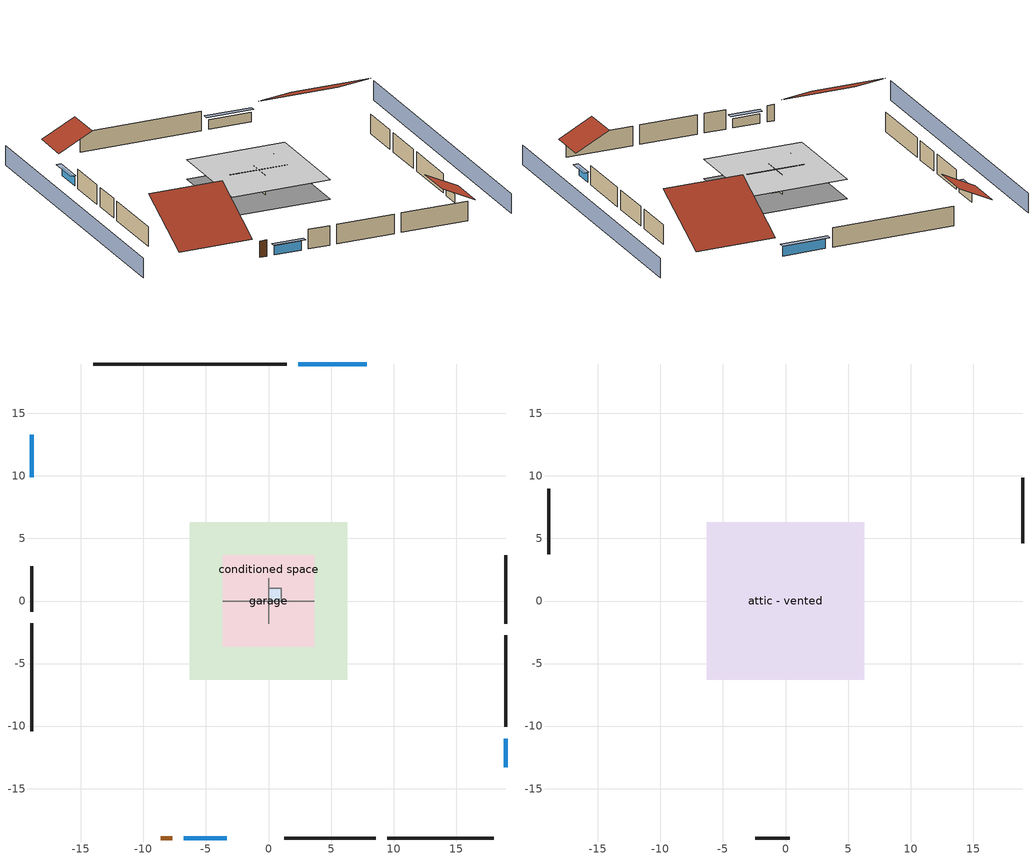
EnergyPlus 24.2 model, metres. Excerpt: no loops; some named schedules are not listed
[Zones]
conditioned space
 floor foundation (Slab2 construction): -6.28,-6.28 -6.28,6.28 6.28,6.28 6.28,-6.28 z0
 wall outside (AdiabaticWallConstruction 1): -8.63,-18.94 -7.71,-18.94 z0:2.03
 wall outside (AdiabaticWallConstruction): 7.86,18.94 2.4,18.94 z0:1.22; 18.94,-13.28 18.94,-10.99 z0:1.04; -6.78,-18.94 -3.34,-18.94 z0:1.16; -18.94,13.28 -18.94,9.9 z0:1.1
 wall outside (Wall3 construction): 1.47,18.94 -14.02,18.94 z0:2.44
 wall outside (Wall4 construction): 18.94,-1.82 18.94,3.67 z0:2.44
 wall outside (Wall7 construction): 9.5,-18.94 18.02,-18.94 z0:2.44
 wall outside (Wall8 construction): -18.94,-1.8 -18.94,-10.4 z0:2.44
 wall to garage (Wall5 construction): -3.66,0 3.66,0 z0:2.44
 wall to garage (Wall6 construction): 0,-1.83 0,1.83 z0:2.44
 window (WindowConstruction): 7.86,18.94 2.4,18.94 z0:1.22
 window (WindowConstruction 1): 18.94,-13.28 18.94,-10.99 z0:1.04
 window (WindowConstruction 2): -6.78,-18.94 -3.34,-18.94 z0:1.16
 window (WindowConstruction 3): -18.94,13.28 -18.94,9.9 z0:1.1
 door (Door): -8.63,-18.94 -7.71,-18.94 z0:2.03
furnace airloop ret air zone
 floor adiabatic (AdiabaticConst): 0,0 0,1 1,1 1,0 z0
 wall adiabatic (AdiabaticConst): 0,1 0,0 1,0 1,1 0,1 z0:1
 ceiling adiabatic (AdiabaticConst): 1,0 1,1 0,1 0,0 z1
garage
 floor foundation (Slab1 construction): -3.66,-3.66 -3.66,3.66 3.66,3.66 3.66,-3.66 z0
 wall outside (Wall1 construction): 18.94,-10.06 18.94,-2.75 z0:2.44
 wall outside (Wall12 construction): -18.94,2.79 -18.94,-0.87 z0:2.44
 wall outside (Wall2 construction): 1.26,-18.94 8.58,-18.94 z0:2.44
attic - vented
 floor to garage (Floor1 construction): -3.66,-3.66 -3.66,3.66 3.66,3.66 3.66,-3.66 z2.44
 floor to conditioned space (Floor2 construction Reversed): -6.28,-6.28 -6.28,6.28 6.28,6.28 6.28,-6.28 z2.44
 wall outside (Wall10 construction): -18.94,8.97 -18.94,3.72 z0:2.44
 wall outside (Wall11 construction): -2.41,-18.94 0.33,-18.94 z0:2.44
 wall outside (Wall9 construction): 18.94,4.6 18.94,9.86 z0:2.44
 roof outside (Roof1 construction): 8.79,18.94,2.44 8.79,9.86,6.98 18.94,9.86,6.98 18.94,18.94,2.44
 roof outside (Roof2 construction): 18.94,-14.21,2.44 14.71,-14.21,4.56 14.71,-18.94,4.56 18.94,-18.94,2.44
 roof outside (Roof3 construction): -18.94,14.21,2.44 -14.71,14.21,4.56 -14.71,18.94,4.56 -18.94,18.94,2.44
 roof outside (Roof4 construction): -9.55,-18.94,2.44 -9.55,-10.55,6.64 -18.94,-10.55,6.64 -18.94,-18.94,2.44
shading: -23.52,18.94 -23.52,-18.94 / 23.52,-18.94 23.52,18.94 z0:2.44; 2.09,18.94 8.16,18.94 8.16,19.55 2.09,19.55 z1.52; 18.94,-10.69 18.94,-13.58 19.55,-13.58 19.55,-10.69 z1.34; -3.04,-18.94 -7.09,-18.94 -7.09,-19.55 -3.04,-19.55 z1.46; -18.94,9.6 -18.94,13.58 -19.55,13.58 -19.55,9.6 z1.4
[Building]
Building 1: Terrain=Suburbs
[Site:Location]
Portland Intl Arpt_OR: Latitude {deg}=45.59; Longitude {deg}=-122.6; Time Zone {hr}=-8; Elevation {m}=33; Keep Site Location Information=Yes
[Site:GroundTemperature:Shallow]
10.2558, 8.96328, 8.85977, 9.47314, 11.9355, 14.3863, 16.5111, 17.8571, 17.9714, 16.8767, 14.8061, 12.4304
[Site:WaterMainsTemperature]
Calculation Method=Schedule; Temperature Schedule=mains temperature schedule
[Material] Roughness=Rough; Thermal Absorptance=0.9
Name | Thickness {m} | Conductivity {W/m-K} | Density {kg/m3} | Specific Heat {J/kg-K} | Solar Absorptance | Visible Absorptance
asphalt or fiberglass shingles | 0.00635 | 0.162714 | 1121.4 | 1465.45 | 0.85 | 0.85
ceiling loosefill ins | 0.0846667 | 0.0480833 | 16.02 | 1046.75 | 0.7 | 0.7
ceiling stud and cavity | 0.1397 | 1.39189 | 65.682 | 1177.47 | 0.7 | 0.7
ceiling stud and cavity 1 | 0.1397 | 0.0920385 | 65.682 | 1177.47 | 0.7 | 0.7
concrete 4.0 in. | 0.1016 | 1.803125 | 2242.8 | 837.4 | 0.7 | 0.7
door material | 0.04445 | 0.0612267 | 512.64 | 1214.23 | 0.7 | 0.7
floor covering | 0.0127 | 0.0450781 | 54.468 | 1339.84 | 0.9 | 0.9
furniture material conditioned space 1; furniture material garage 1 | 0.1524 | 0.115458 | 640.8 | 1214.23 | 0.6 | 0.6
gypsum board | 0.0127 | 0.160291 | 801 | 837.4 | 0.6 | 0.6
osb sheathing 0.5 in. | 0.0127 | 0.115458 | 512.64 | 1214.23 | 0.6 | 0.6
osb sheathing 0.5 in. 1; osb sheathing 0.5 in. 2; osb sheathing 0.5 in. 3 | 0.0127 | 0.115458 | 512.64 | 1214.23 | 0.7 | 0.7
roof rigid ins | 0.00281632 | 0.029427 | 32.04 | 1214.23 | 0.7 | 0.7
wall rigid ins | 0.512978 | 0.029427 | 32.04 | 1214.23 | 0.7 | 0.7
wall stud and cavity | 0.1397 | 0.727959 | 139.0536 | 1170.24 | 0.6 | 0.6
wall stud and cavity 1 | 0.1397 | 0.550994 | 139.0536 | 1170.24 | 0.7 | 0.7
wall stud and cavity 2 | 0.1397 | 0.335416 | 139.0536 | 1170.24 | 0.7 | 0.7
wall stud and cavity 3 | 0.0889 | 0.380278 | 52.3479 | 1209.89 | 0.7 | 0.7
wall stud and cavity 4 | 0.0889 | 0.391764 | 83.0341 | 1211.67 | 0.7 | 0.7
wood siding | 0.0254 | 0.102417 | 544.68 | 1172.36 | 0.85 | 0.85
wood siding 1; wood siding 2 | 0.0254 | 0.102417 | 544.68 | 1172.36 | 0.7 | 0.7
[Material:NoMass]
Adiabatic: Roughness=Rough; Thermal Resistance {m2-K/W}=176.1; Thermal Absorptance=0.9; Solar Absorptance=0.7; Visible Absorptance=0.7
[WindowMaterial:SimpleGlazingSystem]
WindowMaterial: U-Factor {W/m2-K}=4.76952; Solar Heat Gain Coefficient=0.63
[Construction]
AdiabaticConst: Adiabatic
AdiabaticWallConstruction: wood siding 1, wall rigid ins, wall stud and cavity 3, gypsum board
AdiabaticWallConstruction 1: wood siding 2, wall rigid ins, wall stud and cavity 3, gypsum board
Door: door material
Floor1 construction: ceiling stud and cavity
Floor2 construction Reversed: gypsum board, ceiling stud and cavity 1, ceiling loosefill ins
furniture construction conditioned space 1: furniture material conditioned space 1
furniture construction garage 1: furniture material garage 1
PartitionWallConstruction: gypsum board, wall stud and cavity 4, gypsum board
Roof1 construction; Roof2 construction; Roof3 construction; Roof4 construction: asphalt or fiberglass shingles, roof rigid ins, osb sheathing 0.5 in.
Slab1 construction: concrete 4.0 in.
Slab2 construction: concrete 4.0 in., floor covering
Wall1 construction; Wall2 construction: wood siding, osb sheathing 0.5 in. 1, wall stud and cavity
Wall10 construction; Wall11 construction; Wall12 construction; Wall9 construction: wood siding, osb sheathing 0.5 in. 3, wall stud and cavity
Wall3 construction; Wall4 construction: wood siding, osb sheathing 0.5 in. 1, wall stud and cavity 1, gypsum board
Wall5 construction: osb sheathing 0.5 in. 2, wall stud and cavity 2, gypsum board
Wall6 construction: osb sheathing 0.5 in. 3, wall stud and cavity 2, gypsum board
Wall7 construction; Wall8 construction: wood siding, osb sheathing 0.5 in. 3, wall stud and cavity 1, gypsum board
WindowConstruction; WindowConstruction 1; WindowConstruction 2; WindowConstruction 3: WindowMaterial
[Zone] Multiplier=1
Name | Volume {m3} | Part of Total Floor Area
attic - vented | 228.873 | Yes
conditioned space | 384.656 | Yes
furnace airloop ret air zone | 1 | No
garage | 130.484 | Yes
[Space]
Name | Zone | Volume {m3} | Space Type
attic - vented 1 | attic - vented | 228.873
conditioned space 1 | conditioned space | 384.656
furnace airloop ret air space | furnace airloop ret air zone |  | Plenum Space Type
garage 1 | garage | 130.484
[OtherEquipment] Design Level Calculation Method=EquipmentLevel
Name | Fuel Type | Zone or ZoneList or Space or SpaceList | Schedule | Design Level {W} | Fraction Latent | Fraction Radiant | Fraction Lost
furnace airloop_0 RetCondToDZ; furnace airloop_0 SupCondToDZ; furnace airloop_0 SupSensLkToDZ | None | attic - vented 1 | Always On Discrete | 0 | 0 | 0 | 0
furnace airloop_0 SupLatLkToDZ | None | attic - vented 1 | Always On Discrete | 0 | 1 | 0 | 0
clothes dryer 1 | Electricity | conditioned space 1 | clothes_dryer | 0 | 0.015 | 0.081 | 0.85
cooking range 1 | Electricity | conditioned space 1 | cooking_range | 0 | 0.08 | 0.432 | 0.2
furnace airloop_0 SupCondToLv; furnace airloop_0 SupSensLkToCond; mech vent house fan sensible load | None | conditioned space 1 | Always On Discrete | 0 | 0 | 0 | 0
furnace airloop_0 SupLatLkToCond; mech vent house fan latent load | None | conditioned space 1 | Always On Discrete | 0 | 1 | 0 | 0
general water use latent | None | conditioned space 1 | general water use schedule | 81.0615 | 1 | 0 | 0
general water use sensible | None | conditioned space 1 | general water use schedule | -79.8895 | 0 | 0.6 | 0
furnace airloop_0 RetCondToRP; furnace airloop_0 RetSensLkToRP | None | furnace airloop ret air space | Always On Discrete | 0 | 0 | 0 | 0
furnace airloop_0 RetLatLkToRP | None | furnace airloop ret air space | Always On Discrete | 0 | 1 | 0 | 0
water heater energy adjustment1 | Electricity | garage 1 | Always On Discrete | 0.01 | 0 | 0 | 1
water heater lat | None | garage 1 | Always On Discrete | 0 | 1 | 0 | 0
water heater sens | None | garage 1 | Always On Discrete | 0 | 0 | 0 | 0
[ZoneInfiltration:DesignFlowRate] Schedule=Always On Discrete; Design Flow Rate Calculation Method=Flow/Zone; Design Flow Rate {m3/s}=0
Name | Zone or ZoneList or Space or SpaceList
attic_vented 1 duct leakage imbalance infil flow | attic - vented 1
infil flow; natural vent flow; whole house fan flow | conditioned space 1
[ZoneInfiltration:EffectiveLeakageArea] Schedule=Always On Discrete
Name | Zone or Space | Effective Air Leakage Area {cm2} | Stack Coefficient | Wind Coefficient
infil attic - vented 1 | attic - vented 1 | 7041.35 | 0.000226005 | 3.73274e-05
infil garage 1 | garage 1 | 543.674 | 0.000129147 | 4.38083e-05
[ZoneMixing] Schedule=Always On Continuous; Design Flow Rate Calculation Method=Flow/Zone; Design Flow Rate {m3/s}=0
Name | Zone or Space | Source Zone or Space
furnace airloop_0 ZoneMixCondToDZ mix; whole house fan mix | attic - vented | conditioned space
furnace airloop_0 ZoneMixDZToCond mix | conditioned space | attic - vented
[SurfaceProperty:ExposedFoundationPerimeter] Exposed Perimeter Calculation Method=TotalExposedPerimeter
Name | Total Exposed Perimeter {m}
Slab2 | 45.72
Slab1 | 18.288
[SurfaceProperty:IncidentSolarMultiplier] Incident Solar Multiplier=1; Incident Solar Multiplier Schedule=trans schedule winter=0.85 summer=0.7
Window1; Window2; Window3; Window4
[InternalMass]
Name | Construction | Zone or ZoneList | Space or SpaceList | Surface Area {m2}
furniture mass conditioned space 1 | furniture construction conditioned space 1 | conditioned space | conditioned space 1 | 63.09974
partition wall mass | PartitionWallConstruction | conditioned space | conditioned space 1 | 157.749
furniture mass garage 1 | furniture construction garage 1 | garage | garage 1 | 5.35122
[Lights] Design Level Calculation Method=LightingLevel; Return Air Fraction=0; Fraction Radiant=0.6; Fraction Visible=0.2; Fraction Replaceable=1
Name | Zone or ZoneList or Space or SpaceList | Schedule | Lighting Level {W}
interior lighting | conditioned space 1 | lighting_interior | 300.366
garage lighting | garage 1 | lighting_garage | 12.0641
[People]
occupants: Zone or ZoneList or Space or SpaceList=conditioned space 1; Number of People Schedule=occupants; Number of People Calculation Method=People; Number of People=4; Fraction Radiant=0.314171; Sensible Heat Fraction=0.56303; Activity Level Schedule=occupants activity schedule; Carbon Dioxide Generation Rate {m3/s-W}=0; Enable ASHRAE 55 Comfort Warnings=No; Mean Radiant Temperature Calculation Type=EnclosureAveraged
[ElectricEquipment] Zone or ZoneList or Space or SpaceList=conditioned space 1; Design Level Calculation Method=EquipmentLevel
Name | Schedule | Design Level {W} | Fraction Latent | Fraction Radiant | Fraction Lost
clothes dryer | clothes_dryer | 2688.56 | 0.015 | 0.081 | 0.85
clothes washer | clothes_washer | 477.367 | 0.03 | 0.162 | 0.7
cooking range | cooking_range | 1150.81 | 0.08 | 0.432 | 0.2
dishwasher | dishwasher | 313.03 | 0.3 | 0.18 | 0.4
fridge | fridge schedule | 136.524 | 0 | 0.6 | 0
mech vent bath fan 0 | mech vent bath fan 0 schedule | 30 | 0 | 0 | 1
mech vent house fan | mech vent house fan schedule | 0 | 0 | 0 | 1
mech vent house fan cfis | mech vent house fan cfis schedule | 0 | 0 | 0 | 0
mech vent range fan 0 | mech vent range fan 0 schedule | 30 | 0 | 0 | 1
misc plug loads | plug_loads_other | 806.842 | 0.021 | 0.558 | 0.049
misc tv | plug_loads_tv | 1010.12 | 0 | 0.6 | 0
whole house fan | Always On Discrete | 0 | 0 | 0 | 1
[SpaceList]
Plenum Space Type: furnace airloop ret air space
[AvailabilityManager:Scheduled]
furnace airloop Availability Manager: Schedule=Always On Discrete
[AirLoopHVAC:ReturnPlenum]
Air Loop HVAC Return Plenum 1: Zone=furnace airloop ret air zone
[WaterUse:Equipment]
dishwasher: Peak Flow Rate {m3/s}=4.95854e-06; Flow Rate Fraction Schedule=hot_water_dishwasher
[Foundation:Kiva] Wall Height Above Grade {m}=0.1016; Wall Depth Below Slab {m}=0.2032
Name | Initial Indoor Air Temperature {C}
Foundation Kiva 1 | 13.4258
Foundation Kiva 2 | 20
[Foundation:Kiva:Settings]
Soil Conductivity {W/m-K}=1.3848; Soil Density {kg/m3}=1842.3; Soil Specific Heat {J/kg-K}=418.7; Ground Solar Absorptivity=0.9; Ground Thermal Absorptivity=0.9; Ground Surface Roughness {m}=0.03; Far-Field Width {m}=40; Deep-Ground Boundary Condition=ZeroFlux; Deep-Ground Depth {m}=40; Minimum Cell Dimension {m}=0.2; Maximum Cell Growth Coefficient=3; Simulation Timestep=Timestep
[Exterior:Lights]
exterior lighting: Schedule=exterior lighting schedule; Design Level {W}=10.6381
[EnergyManagementSystem:GlobalVariable]
furnace_airloop_0_DuctImbalLkExhFanEquivCond
furnace_airloop_0_DuctImbalLkExhFanEquivDZ
furnace_airloop_0_DuctImbalLkSupFanEquivCond
furnace_airloop_0_DuctImbalLkSupFanEquivDZ
furnace_airloop_0_DZ_T
furnace_airloop_0_DZ_W
furnace_airloop_0_RetCondToDZ
furnace_airloop_0_RetCondToRP
furnace_airloop_0_RetLatLkToRP
furnace_airloop_0_RetSensLkToRP
furnace_airloop_0_SupCondToDZ
furnace_airloop_0_SupCondToLv
furnace_airloop_0_SupLatLkToCond
furnace_airloop_0_SupLatLkToDZ
furnace_airloop_0_SupSensLkToCond
furnace_airloop_0_SupSensLkToDZ
furnace_airloop_0_ZoneMixCondToDZ
furnace_airloop_0_ZoneMixDZToCond
furnace_airloop_AH_MFR
furnace_airloop_AH_Tout
furnace_airloop_AH_VFR
furnace_airloop_AH_Wout
furnace_airloop_Fan_RTF
furnace_airloop_RA_T
furnace_airloop_Ra_W
infil_program_Qfan
infil_program_Qinf
natural_vent_program_Qnv
natural_vent_program_Qwhf
[EnergyManagementSystem:Sensor]
Name | Output:Variable or Output:Meter Index Key | Output:Variable or Output:Meter
airflow_gain | infil flow | Infiltration Sensible Heat Gain Energy
airflow_gain_1 | natural vent flow | Infiltration Sensible Heat Gain Energy
airflow_gain_2 | whole house fan flow | Infiltration Sensible Heat Gain Energy
airflow_loss | infil flow | Infiltration Sensible Heat Loss Energy
airflow_loss_1 | natural vent flow | Infiltration Sensible Heat Loss Energy
airflow_loss_2 | whole house fan flow | Infiltration Sensible Heat Loss Energy
clg_load_cond |  | Cooling:EnergyTransfer:Zone:CONDITIONED SPACE
clg_load_duct |  | Cooling:EnergyTransfer:Zone:FURNACE AIRLOOP RET AIR ZONE
clg_sp_s; clg_sp_s_1 | cooling setpoint | Schedule Value
clothes_dryer_exhaust_0_sch_s | clothes_dryer | Schedule Value
cool_season | cooling season schedule | Schedule Value
ducts_conv | furnace airloop_0 RetCondToRP | Other Equipment Convective Heating Energy
ducts_conv_1 | furnace airloop_0 RetLatLkToRP | Other Equipment Convective Heating Energy
ducts_conv_2 | furnace airloop_0 RetSensLkToRP | Other Equipment Convective Heating Energy
ducts_conv_3 | furnace airloop_0 SupCondToLv | Other Equipment Convective Heating Energy
ducts_conv_4 | furnace airloop_0 SupLatLkToCond | Other Equipment Convective Heating Energy
ducts_conv_5 | furnace airloop_0 SupSensLkToCond | Other Equipment Convective Heating Energy
ducts_rad | furnace airloop_0 RetCondToRP | Other Equipment Radiant Heating Energy
ducts_rad_1 | furnace airloop_0 RetLatLkToRP | Other Equipment Radiant Heating Energy
ducts_rad_2 | furnace airloop_0 RetSensLkToRP | Other Equipment Radiant Heating Energy
ducts_rad_3 | furnace airloop_0 SupCondToLv | Other Equipment Radiant Heating Energy
ducts_rad_4 | furnace airloop_0 SupLatLkToCond | Other Equipment Radiant Heating Energy
ducts_rad_5 | furnace airloop_0 SupSensLkToCond | Other Equipment Radiant Heating Energy
furnace_airloop_0_DZ_T_s | attic - vented | Zone Air Temperature
furnace_airloop_0_DZ_W_s | attic - vented | Zone Mean Air Humidity Ratio
furnace_airloop_AH_MFR_s | Node 6 | System Node Mass Flow Rate
furnace_airloop_AH_Tout_s | Node 6 | System Node Temperature
furnace_airloop_AH_VFR_s | Node 6 | System Node Current Density Volume Flow Rate
furnace_airloop_AH_Wout_s | Node 6 | System Node Humidity Ratio
furnace_airloop_RA_T_s | Node 9 | System Node Temperature
furnace_airloop_Ra_W_s | Node 9 | System Node Humidity Ratio
htg_load_cond |  | Heating:EnergyTransfer:Zone:CONDITIONED SPACE
htg_load_duct |  | Heating:EnergyTransfer:Zone:FURNACE AIRLOOP RET AIR ZONE
htg_sp_s; htg_sp_s_1 | heating setpoint | Schedule Value
ig_ee_conv | clothes dryer | Electric Equipment Convective Heating Energy
ig_ee_conv_2 | cooking range | Electric Equipment Convective Heating Energy
ig_ee_conv_3 | dishwasher | Electric Equipment Convective Heating Energy
ig_ee_conv_4 | fridge | Electric Equipment Convective Heating Energy
ig_ee_conv_5 | misc plug loads | Electric Equipment Convective Heating Energy
ig_ee_conv_6 | misc tv | Electric Equipment Convective Heating Energy
ig_ee_conv_7 | whole house fan | Electric Equipment Convective Heating Energy
ig_ee_rad | clothes dryer | Electric Equipment Radiant Heating Energy
ig_ee_rad_2 | cooking range | Electric Equipment Radiant Heating Energy
ig_ee_rad_3 | dishwasher | Electric Equipment Radiant Heating Energy
ig_ee_rad_4 | fridge | Electric Equipment Radiant Heating Energy
ig_ee_rad_5 | misc plug loads | Electric Equipment Radiant Heating Energy
ig_ee_rad_6 | misc tv | Electric Equipment Radiant Heating Energy
ig_ee_rad_7 | whole house fan | Electric Equipment Radiant Heating Energy
ig_lgt_conv | interior lighting | Lights Convective Heating Energy
ig_lgt_rad | interior lighting | Lights Radiant Heating Energy
ig_lgt_vis | interior lighting | Lights Visible Radiation Heating Energy
ig_oe_conv | clothes dryer 1 | Other Equipment Convective Heating Energy
ig_oe_conv_1 | cooking range 1 | Other Equipment Convective Heating Energy
ig_oe_conv_2 | general water use latent | Other Equipment Convective Heating Energy
ig_oe_conv_3 | general water use sensible | Other Equipment Convective Heating Energy
ig_oe_rad | clothes dryer 1 | Other Equipment Radiant Heating Energy
ig_oe_rad_1 | cooking range 1 | Other Equipment Radiant Heating Energy
ig_oe_rad_2 | general water use latent | Other Equipment Radiant Heating Energy
ig_oe_rad_3 | general water use sensible | Other Equipment Radiant Heating Energy
ig_ppl_conv | occupants | People Convective Heating Energy
ig_ppl_rad | occupants | People Radiant Heating Energy
im_conv | furniture mass conditioned space 1 | Surface Inside Face Convection Heat Gain Energy
im_conv_1 | partition wall mass | Surface Inside Face Convection Heat Gain Energy
im_ig | furniture mass conditioned space 1 | Surface Inside Face Internal Gains Radiation Heat Gain Energy
im_ig_1 | partition wall mass | Surface Inside Face Internal Gains Radiation Heat Gain Energy
im_lgt | furniture mass conditioned space 1 | Surface Inside Face Lights Radiation Heat Gain Energy
im_lgt_1 | partition wall mass | Surface Inside Face Lights Radiation Heat Gain Energy
im_sol | furniture mass conditioned space 1 | Surface Inside Face Solar Radiation Heat Gain Energy
im_sol_1 | partition wall mass | Surface Inside Face Solar Radiation Heat Gain Energy
im_surf | furniture mass conditioned space 1 | Surface Inside Face Net Surface Thermal Radiation Heat Gain Energy
im_surf_1 | partition wall mass | Surface Inside Face Net Surface Thermal Radiation Heat Gain Energy
mech_vent_bath_fan_0_sch_s | mech vent bath fan 0 schedule | Schedule Value
mech_vent_range_fan_0_sch_s | mech vent range fan 0 schedule | Schedule Value
mv_conv | mech vent bath fan 0 | Electric Equipment Convective Heating Energy
mv_conv_1 | mech vent house fan | Electric Equipment Convective Heating Energy
mv_conv_2 | mech vent house fan cfis | Electric Equipment Convective Heating Energy
mv_conv_3 | mech vent range fan 0 | Electric Equipment Convective Heating Energy
mv_conv_4 | mech vent house fan latent load | Other Equipment Convective Heating Energy
mv_conv_5 | mech vent house fan sensible load | Other Equipment Convective Heating Energy
mv_rad | mech vent bath fan 0 | Electric Equipment Radiant Heating Energy
mv_rad_1 | mech vent house fan | Electric Equipment Radiant Heating Energy
mv_rad_2 | mech vent house fan cfis | Electric Equipment Radiant Heating Energy
mv_rad_3 | mech vent range fan 0 | Electric Equipment Radiant Heating Energy
mv_rad_4 | mech vent house fan latent load | Other Equipment Radiant Heating Energy
mv_rad_5 | mech vent house fan sensible load | Other Equipment Radiant Heating Energy
natural_vent_s | natural vent schedule | Schedule Value
out_pb_s |  | Site Outdoor Air Barometric Pressure
out_wt_s |  | Site Outdoor Air Humidity Ratio
site_vw_s |  | Site Wind Speed
ss_back_out | Window1 | Surface Window Shortwave from Zone Back Out Window Heat Transfer Rate
ss_back_out_1 | Window2 | Surface Window Shortwave from Zone Back Out Window Heat Transfer Rate
ss_back_out_2 | Window3 | Surface Window Shortwave from Zone Back Out Window Heat Transfer Rate
ss_back_out_3 | Window4 | Surface Window Shortwave from Zone Back Out Window Heat Transfer Rate
ss_conv | Door1 | Surface Inside Face Convection Heat Gain Energy
ss_conv_1 | Window1 | Surface Inside Face Convection Heat Gain Energy
ss_conv_2 | Window2 | Surface Inside Face Convection Heat Gain Energy
ss_conv_3 | Window3 | Surface Inside Face Convection Heat Gain Energy
ss_conv_4 | Window4 | Surface Inside Face Convection Heat Gain Energy
ss_ig | Door1 | Surface Inside Face Internal Gains Radiation Heat Gain Energy
ss_ig_1 | Window1 | Surface Inside Face Internal Gains Radiation Heat Gain Energy
ss_ig_2 | Window2 | Surface Inside Face Internal Gains Radiation Heat Gain Energy
ss_ig_3 | Window3 | Surface Inside Face Internal Gains Radiation Heat Gain Energy
ss_ig_4 | Window4 | Surface Inside Face Internal Gains Radiation Heat Gain Energy
ss_lgt | Door1 | Surface Inside Face Lights Radiation Heat Gain Energy
ss_sol | Door1 | Surface Inside Face Solar Radiation Heat Gain Energy
ss_surf | Door1 | Surface Inside Face Net Surface Thermal Radiation Heat Gain Energy
ss_surf_1 | Window1 | Surface Inside Face Net Surface Thermal Radiation Heat Gain Energy
ss_surf_2 | Window2 | Surface Inside Face Net Surface Thermal Radiation Heat Gain Energy
ss_surf_3 | Window3 | Surface Inside Face Net Surface Thermal Radiation Heat Gain Energy
ss_surf_4 | Window4 | Surface Inside Face Net Surface Thermal Radiation Heat Gain Energy
ss_trans_in | Window1 | Surface Window Transmitted Solar Radiation Rate
ss_trans_in_1 | Window2 | Surface Window Transmitted Solar Radiation Rate
ss_trans_in_2 | Window3 | Surface Window Transmitted Solar Radiation Rate
ss_trans_in_3 | Window4 | Surface Window Transmitted Solar Radiation Rate
ss_trans_out | Window1 | Surface Inside Face Initial Transmitted Diffuse Transmitted Out Window Solar Radiation Rate
ss_trans_out_1 | Window2 | Surface Inside Face Initial Transmitted Diffuse Transmitted Out Window Solar Radiation Rate
ss_trans_out_2 | Window3 | Surface Inside Face Initial Transmitted Diffuse Transmitted Out Window Solar Radiation Rate
ss_trans_out_3 | Window4 | Surface Inside Face Initial Transmitted Diffuse Transmitted Out Window Solar Radiation Rate
s_conv | Floor2 | Surface Inside Face Convection Heat Gain Energy
s_conv_1 | Slab2 | Surface Inside Face Convection Heat Gain Energy
s_conv_2 | Wall3 | Surface Inside Face Convection Heat Gain Energy
s_conv_3 | Wall4 | Surface Inside Face Convection Heat Gain Energy
s_conv_4 | Wall5 | Surface Inside Face Convection Heat Gain Energy
s_conv_5 | Wall6 | Surface Inside Face Convection Heat Gain Energy
s_conv_6 | Wall7 | Surface Inside Face Convection Heat Gain Energy
s_conv_7 | Wall8 | Surface Inside Face Convection Heat Gain Energy
s_ig | Floor2 | Surface Inside Face Internal Gains Radiation Heat Gain Energy
